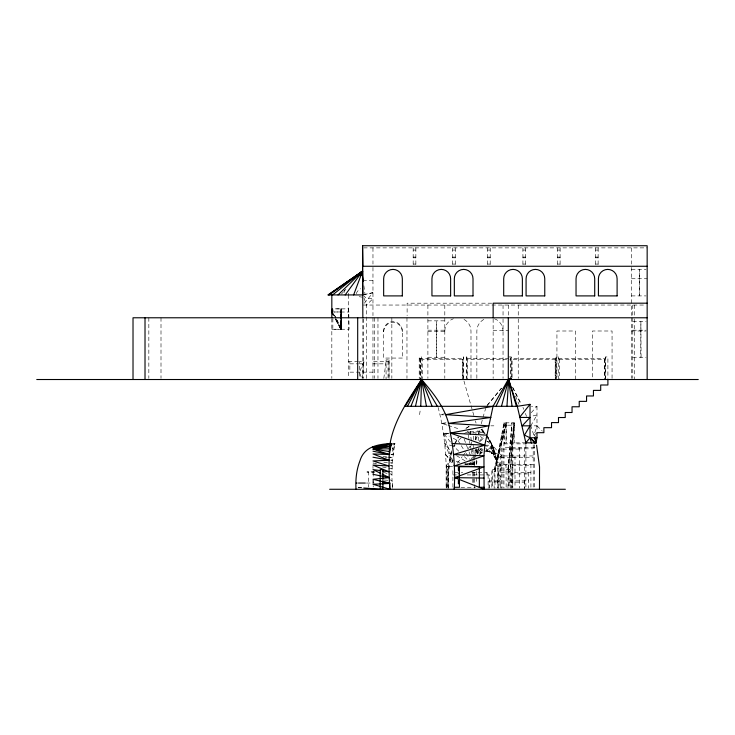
<?xml version="1.0" encoding="UTF-8"?>
<svg xmlns="http://www.w3.org/2000/svg" width="735" height="735" viewBox="0 0 735 735"><rect width="100%" height="100%" fill="white"/><g stroke="black" fill="none" stroke-linecap="round" stroke-linejoin="round"><path stroke-width="0.55" stroke-dasharray="3.67 2.76" d="M477.851 453.927L477.869 448.469M478.513 434.027L477.603 428.542M335.482 319.119L340.709 329.262L341.049 308.902L348.693 308.801L349.107 329.252L331.825 329.252L341.435 329.262L340.985 308.81L334.498 308.884L341.316 308.911L341.738 329.252L340.847 329.262L335.527 319.119L341.012 329.252L341.398 308.801L341.821 329.252L336.511 319.119M348.271 312.017L348.693 308.801M341.178 315.627L341.334 311.08M474.727 464.685L474.874 460.588M474.985 457.354L475.26 449.618M475.6 439.971L475.747 435.791M498.697 488.196C499.478 470.676 497.365 452.043 487.865 436.921M452.935 446.182L444.657 443.499L451.878 452.788L450.206 459.568L446.2 465.99L446.182 488.215L446.2 465.99C445.373 445.906 443.196 425.712 437.803 406.317M341.582 329.252L341.27 308.902L340.764 311.952L341.012 329.252L340.764 311.952L334.067 312.007M476.684 464.685L476.941 460.588M477.337 454.037L477.612 449.618M478.154 440.724L478.421 436.25M507.977 488.178L507.977 469.417L511.918 422.827L511.918 488.15M494.977 471.778L506.047 425.188L494.131 471.778L494.977 471.778L503.953 425.188L514.178 425.188L510.191 471.778L507.977 471.778L511.918 425.188M510.191 488.261L510.191 469.417L514.178 422.827L503.953 422.827L494.977 469.399L494.977 488.224M391.25 443.499L394.888 443.499C392.361 458.272 391.204 473.34 392.49 488.306M451.878 452.788L445.621 454.542L450.206 459.568L448.276 474.167L448.313 489.271L448.313 466.734M362.153 378.396L363.944 361.657L359.461 361.657L359.828 378.47M507.977 469.417L514.178 422.827L514.178 442.782M507.977 471.778L514.178 425.188M469.748 464.768L470.097 463.914L469.123 464.033L468.967 464.814M473.101 464.704L473.45 463.84L472.486 463.969L472.32 464.75M348.225 295.213L348.491 293.21M383.799 378.406L386.068 361.657L372.967 361.657M419.593 414.678L420.466 408.412M484.108 445.851L492.799 446.512L495.886 459.568L501.49 455.829L494.967 452.788L490.217 440.862L486.8 435.928L492.799 446.512L491.798 453.339C500.195 462.425 497.191 476.84 497.815 488.196L497.88 472.688L506.029 472.688M501.123 488.196L498.927 481.719L501.49 478.072L498.688 474.167L501.49 466.854L494.591 455.103L492.992 453.366L491.798 453.339L491.099 452.062L492.413 445.199L487.562 438.409M525.892 442.782L503.953 443.049L506.047 442.782L506.047 422.827L494.977 469.399L491.834 469.399L491.834 488.169M478.742 434.1L480.01 428.937M446.439 488.196L448.047 481.719L446.384 477.64L448.276 474.167L446.2 465.99L454.643 466.734M390.974 454.653L393.216 454.542L392.867 451.52L394.888 443.499L392.361 444.546M506.047 422.827L494.131 469.399L494.131 488.224M344.274 292.383L344.871 290.049M481.315 423.737L482.408 419.547M482.95 417.443L485.697 408.338M495.886 459.568L495.849 457.207L494.894 457.179L494.591 455.103L493.507 455.075L494.223 452.788L492.128 446.512L487.277 435.928M536.982 437.757L534.014 435.138L536.982 425.831L530.789 425.831L534.768 438.106M451.85 450.693C447.734 463.068 446.659 476.308 447.44 489.271M363.944 361.657L359.461 372.149L362.024 379.517M458.741 451.18L453.973 446.512L454.8 444.629M455.213 443.692L458.732 436.921M453.293 446.512L454.156 444.629M454.588 443.692L458.227 436.921M392.867 451.52L392.453 448.819L394.888 443.499L391.994 446.577M447.174 487.388L448.175 485.495M492.799 446.512L487.654 451.253L489.813 452.043L492.799 446.512L485.394 450.978L491.099 452.062L492.992 453.366L493.507 455.075M486.846 441.175L492.413 445.199L489.023 451.253L487.654 451.253M530.789 425.831L536.982 414.935L531.423 416.332M479.652 433.475L480.819 431.812L483.465 433.806M453.973 446.512L455.176 444.895M457.363 463.123L462.14 456.802M462.82 455.902L464.86 453.192M468.268 448.681L470.317 445.97M475.086 439.649L477.814 436.039M340.985 308.81L340.709 329.262L341.132 316.767L341.738 329.252M363.853 294.588L372.967 292.695L362.842 305.043L646.083 305.043M487.268 405.454L501.527 388.163M487.029 405.454L501.445 388.163M531.258 412.675L536.982 406.317L531.433 406.317M341.398 294.101L343.668 291.648M344.421 290.83L345.928 289.186M479.101 455.103L482.592 452.062L480.231 448.626M484.668 451.253L486.846 450.978L492.413 445.199L501.49 455.829M453.229 438.262L458.171 440.862L462.177 436.755M479.192 441.322L483.722 436.682M366.572 378.47L366.572 305.043L372.967 298.649L366.572 298.649L363.586 295.571M534.014 435.138L536.982 432.685M479.79 441.634L484.172 438.069M479.707 448.561L483.143 451.253L479 453.339L477.208 449.269M465.815 428.569L469.38 426.263M466.486 427.99L469.252 426.263M463.895 433.733L467.552 431.812L483.658 431.812L485.109 433.457M487.048 441.79L490.217 440.862L489.317 440.862L487.801 437.904M362.842 294.928L372.967 292.695M478.2 448.626L480.984 452.043L482.821 451.648M445.732 413.658L440.1 414.678L443.481 414.898M447.073 425.115L441.652 423.388L446.117 422.744M363.926 294.781L365.084 294.616L363.834 285.483M333.947 312.007L341.692 311.943M363.595 247.879L647.158 247.879M413.171 250.065L415.863 250.065M452.576 250.065L455.268 250.065M487.507 250.065L490.199 250.065M522.916 250.065L525.608 250.065M557.406 250.065L560.098 250.065M595.433 250.065L598.125 250.065M413.171 257.066L415.863 257.066M452.576 257.066L455.268 257.066M487.507 257.066L490.199 257.066M522.916 257.066L525.608 257.066M557.406 257.066L560.098 257.066M595.433 257.066L598.125 257.066M413.171 257.774L415.863 257.856M452.576 257.774L455.268 257.856M487.507 257.856L490.199 257.774M522.916 257.856L525.608 257.774M557.406 257.856L560.098 257.774M595.433 257.774L598.125 257.856M413.171 264.076L415.863 264.076M452.576 264.076L455.268 264.076M487.507 264.076L490.199 264.076M522.916 264.076L525.608 264.076M557.406 264.076L560.098 264.076M595.433 264.076L598.125 264.076M631.438 269.396L646.065 269.396M631.438 278.74L647.158 278.74M362.842 280.347L372.967 280.347M631.438 295.902L646.037 295.902M491.706 303.188L407.116 303.188L407.116 315.655M340.737 312.017L349.107 312.017M427.899 320.846L444.804 320.846M632.761 321.654L646.12 321.654M427.899 330.19L444.804 330.19M632.761 330.19L646.083 330.19M493.139 330.364L508.308 330.364M631.438 330.998L646.037 330.998M427.899 331.411L444.804 331.411M466.826 379.517L466.835 356.953L463.445 356.953L463.445 379.517M508.657 356.953L511.266 356.953L511.266 379.517M605.521 378.415L605.521 356.953L607.9 356.953L607.9 378.387M427.899 357.256L444.804 357.256M632.761 357.256L646.083 357.256M419.216 358.432L463.528 358.432M466.826 358.432L508.657 358.432M556.165 358.432L510.246 358.432L510.246 378.69M558.398 358.432L605.622 358.432M419.97 359.268L420.751 359.268M506.681 359.268L467.662 359.268L467.662 378.69M509.824 359.268L511.266 359.268M559.225 359.268L604.795 359.268L604.795 378.69M386.068 361.308L389.045 361.308M348.271 361.657L358.395 361.657M349.851 363.843L358.395 363.843M359.461 363.843L363.706 363.843M372.967 363.843L386.068 363.843M372.967 372.149L349.851 372.149L349.851 361.657M490.879 425.831L493.902 425.831M503.953 443.866L525.892 443.866M485.146 445.199L492.413 445.199L496.695 459.568M534.657 447.67L502.915 447.67L502.915 488.141M511.918 448.819L533.215 448.819M502.915 449.076L519.663 449.076M485.394 450.978L489.023 451.253L491.798 453.339L494.223 452.788L494.894 457.179M533.215 455.948L500.774 455.948L500.774 488.141M512.764 457.253L533.215 457.253M500.774 457.547L514.996 457.547M466.679 463.84L473.45 463.84M472.486 463.969L466.495 463.969L466.651 464.75M464.015 464.033L469.123 464.033M469.325 464.281L469.444 464.364M533.215 464.281L498.946 464.281L498.946 488.187M465.972 464.355L466.128 464.428M512.249 465.181L530.918 465.181M498.946 465.439L506.029 465.439M446.163 466.734L453.008 466.734M506.158 469.417L510.191 469.417M374.694 471.512L367.123 471.512L367.123 472.513L374.694 472.513M454.855 472.678L462.747 472.678M471.769 472.678L487.222 472.678L488.362 474.929M530.918 472.688L511.137 472.688L511.137 488.261M511.137 473.891L528.722 473.891M497.88 474.001L498.946 474.001M452.907 474.929L457.464 474.929M467.194 474.929L489.391 474.929L489.391 488.169M497.88 480.901L488.986 480.901L488.986 488.224M509.107 480.901L528.722 480.901M488.986 481.903L494.131 481.903M494.977 481.903L497.88 481.903M509.107 482.16L524.377 482.16M366.407 483.051L374.124 483.051M460.974 487.287L475.444 487.287M480.984 452.043L482.592 452.062L479 453.339L480.708 453.366L478.935 448.258M489.813 452.043L491.099 452.062M385.195 457.326L387.418 457.345M388.53 457.354L392.968 457.4L388.53 456.995M390.974 454.478L393.216 454.542M497.944 466.734L501.49 466.854M452.815 461.304L443.324 433.053L448.791 433.374M390.524 460.128L392.72 460.266L390.524 459.926M441.652 423.388L446.127 423.663M384.203 480.019L389.816 480.396M358.248 487.424L361.51 487.654M361.73 487.82L357.293 487.424M382.981 456.481L387.418 456.894M383.808 462.159L392.472 463.123L390.303 462.673M359.167 296.71L362.53 297.17M450.426 442.029L443.324 433.053L448.791 433.852M376.384 463.546L372.985 463.022L376.182 463.996M389.954 465.641L392.214 465.99L390.083 465.43M382.558 467.001L392.141 468.902L390.009 468.25M446.2 465.99L449.002 466.734M383.541 472.44L389.872 474.158M459.77 462.37L450.206 459.568L452.585 461.718M465.09 463.932L468.278 464.86M448.157 425.464L460.073 429.258M467.662 431.684L470.905 432.713M389.945 479.854L392.058 480.543M389.936 471.071L392.058 471.815M471.355 440.825L470.207 431.812L472.274 432.639M389.982 473.707L391.975 474.727M443.324 433.053L449.269 436.177M474.865 432.915L473.046 431.812L473.413 439.695M456.619 455.691L465.163 460.918M468.958 463.243L471.806 464.989M480.35 436.48L485.918 440.504M481.278 448.221L482.968 449.737M469.941 433.962L467.552 431.812L470.216 444.905M481.232 429.212L485.33 433.457M480.956 429.212L484.916 433.457M484.677 433.87L482.564 431.812L483.896 433.475M464.309 456.619L469.086 461.286M469.885 462.067L473.064 465.181M536.982 425.831L542.347 431.16M445.621 454.542L453.991 465.861M458.171 440.862L460.615 444.693M461.231 445.649L465.503 452.365M466.109 453.32L470.997 460.983M471.604 461.938L474.654 466.734L473.542 461.277M335.426 318.724L341.095 329.252M512.773 387.455L521.51 404.333M334.416 315.058L335.987 318.099M334.361 315.067L335.877 318.108M336.382 319.119L341.435 329.262M512.58 387.455L520.913 404.333M482.261 428.937L484.733 434.1M465.871 464.704L465.521 463.84M444.657 443.499L452.907 462.692M515.501 396.009L518.928 404.259M522.943 407.328L523.752 409.349M525.36 413.401L526.563 416.433M486.432 472.678L487.314 474.929M464.189 439.117L468.618 450.803M469.022 451.86L472.237 460.358M472.642 461.424L473.854 464.612M363.963 297.96L366.572 305.043M486 448.084L486.846 450.978M492.992 453.366L492.413 445.199L495.849 457.207M473.845 415.468L463.528 379.517L463.528 356.953M475.416 420.916L476.041 423.094M492.413 445.199L494.591 455.103M470.437 445.998L471.107 449.269M471.328 450.362L472.44 455.819M472.66 456.913L473.322 460.183M392.224 447.698L392.453 448.819M476.243 449.581L477.079 453.973M470.207 431.812L470.74 434.679M471.493 441.946L473.79 459.972M473.937 461.102L474.369 464.483M478.283 448.497L478.963 454M340.801 311.089L341.04 315.627M473.671 445.327L473.827 448.708M473.873 449.838L474.553 464.483M475.591 449.554L475.903 457.179M475.894 431.812L475.958 435.193M475.977 436.314L476.069 440.825M476.216 448.708L476.326 454.34M476.436 459.972L476.565 466.734M641.076 357.256L640.892 321.654L640.718 357.256M639.661 295.902L639.478 269.396L639.294 295.902M634.268 305.043L634.268 315.655M634.268 318.916L634.268 379.517M632.761 305.043L632.761 315.655M632.761 317.777L632.761 378.378M631.438 247.879L631.438 264.095M631.438 267.402L631.438 315.48M631.438 317.777L631.438 378.387M612.062 378.387L612.062 330.998L592.456 330.998L592.456 378.387M605.622 356.953L605.622 379.517M604.684 359.268L604.684 378.69M598.125 247.879L598.125 265.114M595.433 247.879L595.433 266.263M575.477 379.517L575.477 330.998L556.928 330.998L556.928 378.387M560.098 247.879L560.098 265.059M559.28 359.268L559.28 378.69M558.444 379.517L558.444 356.953L556.009 356.953L556.009 378.415M557.406 247.879L557.406 265.059M556.165 356.953L556.165 379.517M555.329 378.69L555.329 359.268L512.102 359.268L512.102 378.69M555.182 359.268L555.182 378.69M536.982 406.317L536.982 430.398M534.657 444.739L534.657 488.15M533.215 444.813L533.215 488.169M530.918 464.281L530.918 488.169M528.722 472.688L528.722 488.224M525.892 444.813L525.892 488.15M525.608 247.879L525.608 264.922M524.45 447.67L524.45 489.271M524.377 480.901L524.377 488.261M522.916 247.879L522.916 265.059M519.663 447.67L519.663 488.169M518.249 305.043L518.249 317.777M518.249 318.916L518.249 378.378M514.996 455.948L514.996 488.141M513.912 422.827L513.912 442.782M512.809 447.67L512.809 488.132M512.249 464.281L512.249 488.178M511 356.953L511 377.542M509.107 469.417L509.107 488.261M508.363 469.417L508.363 488.169M508.308 305.043L508.308 317.777M506.681 422.827L506.681 442.782M506.029 464.281L506.158 488.169M504.77 422.827L504.77 442.782M503.953 422.827L503.953 488.159M503.043 305.043L503.043 315.655M503.043 318.871L503.043 378.387M501.49 435.138L501.49 488.15M493.139 318.916L493.139 378.378M492.634 469.399L492.634 488.169M490.199 247.879L490.199 264.922M488.113 474.929L488.113 488.169M487.507 247.879L487.507 265.059M476.859 378.387L476.859 330.998A13.092 13.092 0 0 1 485.477 318.696M476.565 471.3L476.565 483.86M474.654 472.366L474.654 483.639M474.654 484.769L474.654 488.15M473.23 472.44L473.23 482.72M472.825 472.44L472.853 484.999M470.988 378.387L470.988 330.998A13.092 13.092 0 0 0 462.37 318.696M466.808 356.953L466.808 378.387M462.692 378.69L462.692 359.268L422.386 359.268L422.386 378.69M462.609 359.268L462.609 378.69M458.456 467.873L458.456 473.579M458.456 480.433L458.456 486.138M458.3 466.734L458.3 473.579M458.3 480.433L458.3 486.138M458.116 466.734L458.116 474.626M458.116 480.258L458.116 485.89M455.268 247.879L455.268 264.922M452.907 470.63L452.907 488.169M452.576 247.879L452.576 266.263M448.194 466.734L448.194 488.15M444.804 305.043L444.804 378.387M436.709 357.256L436.535 321.654L436.351 357.256M427.899 305.043L427.899 317.777M427.899 318.907L427.899 378.378M421.55 379.517L421.55 356.953L419.216 356.953L419.216 378.406M420.751 358.432L420.751 379.517M420.365 359.268L420.365 378.69M419.97 358.432L419.97 379.517M415.863 247.879L415.863 266.263M413.171 247.879L413.171 266.263M406.969 317.777L406.969 378.378M392.545 483.051L392.545 488.242M391.847 317.777L391.847 378.378M389.035 378.424L389.045 359.874L386.068 359.874L386.068 379.517M389.026 359.874L389.035 379.517M388.043 361.308L388.052 379.517M377.965 317.777L377.965 378.378M374.391 317.777L374.391 378.378M373.316 471.512L373.316 472.513M373.215 472.513L373.215 478.099M373.215 479.22L373.215 487.039M372.967 247.879L372.967 264.095M372.967 267.402L372.967 315.655M372.967 317.777L372.967 378.47M372.985 466.22L372.985 468.471M372.985 471.493L372.985 473.386M372.985 480.267L372.985 483.272M368.511 471.512L368.483 487.039M363.274 318.916L363.274 378.378M362.842 318.916L362.842 378.378M348.271 294.928L348.271 378.406M332.845 318.485L332.845 329.252M331.825 318.485L331.825 378.378M161.002 317.777L161.002 378.378M148.838 317.777L148.838 378.378M494.425 318.696A13.092 13.092 0 0 1 503.043 330.998M444.804 330.998A13.092 13.092 0 0 1 453.421 318.696M356.254 293.743A8.379 8.379 0 0 1 360.729 288.708M383.652 331.807A9.344 9.344 0 0 1 392.995 322.463L395.412 322.775A9.344 9.344 0 0 1 402.339 331.807M402.33 358.064L383.652 358.064L383.652 330.998A9.344 9.344 0 0 1 392.995 321.654A9.344 9.344 0 0 1 402.33 330.998L402.33 358.064"/><path stroke-width="1.1" d="M508.657 378.69L493.047 406.317L484.797 445.199L483.942 455.829L454.377 465.99L483.942 466.854L454.643 477.64L454.34 489.271L454.34 487.287L459.448 487.287L459.448 466.734L479.358 466.734L479.358 487.287L484.099 487.287L484.099 489.271L454.643 477.64C454.588 462.683 453.311 447.716 450.325 433.053C448.295 411.811 435.056 395.09 421.55 379.517C408.017 400.18 393.087 421.477 389.578 446.577C388.824 460.808 388.87 475.049 389.835 489.271L372.985 484.273L389.578 483.455L372.985 479.266L389.32 477.64L382.172 474.112M420.76 406.317L421.55 379.517L437.408 406.317M539.481 489.271L539.536 466.854L536.568 445.199M506.957 406.317L508.657 379.517L496.024 406.317M415.477 406.317L421.55 379.517L432.116 406.317M501.49 406.317L508.657 379.517L517.284 406.317L525.865 442.773L536.026 443.049L536.982 437.757L536.982 432.685L543.882 432.685L543.882 427.669L551.526 427.669L551.526 422.597L558.49 422.597L558.49 417.526L565.224 417.526L565.224 412.5L572.041 412.5L572.041 406.767L579.235 406.767L579.235 401.365L586.558 401.365L586.558 395.972L593.448 395.972L593.448 390.386L600.697 390.386L600.697 385.002L607.9 385.002L607.9 379.517M361.096 275.478L362.557 271.16L328.058 294.928L362.842 294.928L362.557 271.16L328.196 294.928M353.618 294.928L362.557 271.16L329.216 294.928M410.929 406.317L421.55 379.517L426.438 406.317M407.447 406.317L421.55 379.517L405.251 406.317M372.985 446.65L372.985 447.532L389.844 444.895L391.25 443.499L389.385 454.542L372.985 449.057L389.578 446.577L391.25 443.499L390.009 443.499L390.588 443.499C377.184 444.427 364.156 446.696 359.902 460.946C356.447 469.931 355.418 479.707 356.025 489.271M360.683 274.008L362.557 271.16L355.327 276.746M345.184 294.928L362.557 271.16L332.606 294.928M404.507 406.317L517.284 406.317L530.018 404.323L519.507 417.443L530.018 417.443L522.208 425.831L530.018 425.831L524.487 435.138L530.018 437.757L536.026 443.049L534.768 438.106M525.865 442.773L530.018 437.757L530.018 404.323M360.288 273.613L362.557 271.16L355.565 276.746M338.036 294.928L362.557 271.16L357.541 275.616M535.016 439.098L536.982 437.757L530.018 437.757L531.396 443.049M493.047 406.317L445.603 414.678L490.906 417.443L448.313 423.388L488.839 425.831L450.325 433.053L484.797 445.199L453.559 454.542L483.942 455.829L484.099 489.271M383.872 482.812L385.756 482.325L389.835 483.051L389.835 489.271M389.578 446.577L372.985 447.532L390.588 443.499M372.985 447.532L390.184 443.848M372.985 451.198L389.385 454.542L372.985 453.936L389.118 460.266L372.985 460.946L388.852 465.99L372.985 465.099L389.081 471.815L382.641 470.924M363.301 281.56L362.557 276.048L362.557 245.729L647.158 245.729L647.158 379.517M647.158 266.263L362.842 266.263L362.557 247.879M647.158 303.188L493.139 303.188L493.139 317.777M647.158 317.777L133.017 317.777L133.017 379.517M36.75 379.517L698.25 379.517M356.282 483.051L357.127 483.051M358.515 483.051L365.313 483.051M384.901 483.051L389.835 483.051M329.666 489.271L565.371 489.271M454.643 477.64L483.942 478.072M452.2 443.499L484.797 445.199M450.325 433.053L486.745 435.138M380.565 489.106L382.659 489.271M363.752 487.994L380.197 489.271L380.197 469.591L382.926 469.591L382.926 489.271M380.5 470.63L372.985 469.591L380.133 473.11M372.985 457.198L389.118 460.266M382.926 481.774L389.559 483.051M372.985 474.341L389.32 477.64M530.018 437.757L534.85 443.049M332.845 312.017A4.548 0.533 -90 0 0 332.339 308.902A4.548 0.533 -90 0 0 331.825 312.017L333.368 314.892M331.825 312.017L333.396 315.067M516.42 406.317L508.657 379.517L512.047 406.317M362.557 245.729L362.842 317.777M525.892 442.782L525.892 443.866M511.266 378.69L511.266 379.517M511 378.69L511 379.517M510.246 378.69L510.246 379.517M509.401 378.69L509.401 379.517M508.308 317.777L508.308 379.517M357.688 317.777L357.688 379.517M331.825 294.928L331.825 317.401M145.016 317.777L145.016 379.517M391.25 443.499L389.348 451.52L372.985 449.057L389.412 448.819L391.25 443.499M391.038 443.848L388.916 444.372L391.038 443.848M402.33 295.902L383.652 295.902L383.652 278.74A9.344 9.344 0 0 1 392.995 269.396A9.344 9.344 0 0 1 402.33 278.74L402.33 295.902M450.628 295.902L431.941 295.902L431.941 278.74A9.344 9.344 0 0 1 441.285 269.396A9.344 9.344 0 0 1 450.628 278.74L450.628 295.902M473.009 295.902L454.331 295.902L454.331 278.74A9.344 9.344 0 0 1 463.666 269.396A9.344 9.344 0 0 1 473.009 278.74L473.009 295.902M522.374 295.902L503.695 295.902L503.695 278.74A9.344 9.344 0 0 1 513.03 269.396A9.344 9.344 0 0 1 522.374 278.74L522.374 295.902M544.764 295.902L526.076 295.902L526.076 278.74A9.344 9.344 0 0 1 535.42 269.396A9.344 9.344 0 0 1 544.764 278.74L544.764 295.902M594.716 295.902L576.038 295.902L576.038 278.74A9.344 9.344 0 0 1 585.372 269.396A9.344 9.344 0 0 1 594.716 278.74L594.716 295.902M617.106 295.902L598.419 295.902L598.419 278.74A9.344 9.344 0 0 1 607.762 269.396A9.344 9.344 0 0 1 617.106 278.74L617.106 295.902"/></g></svg>
